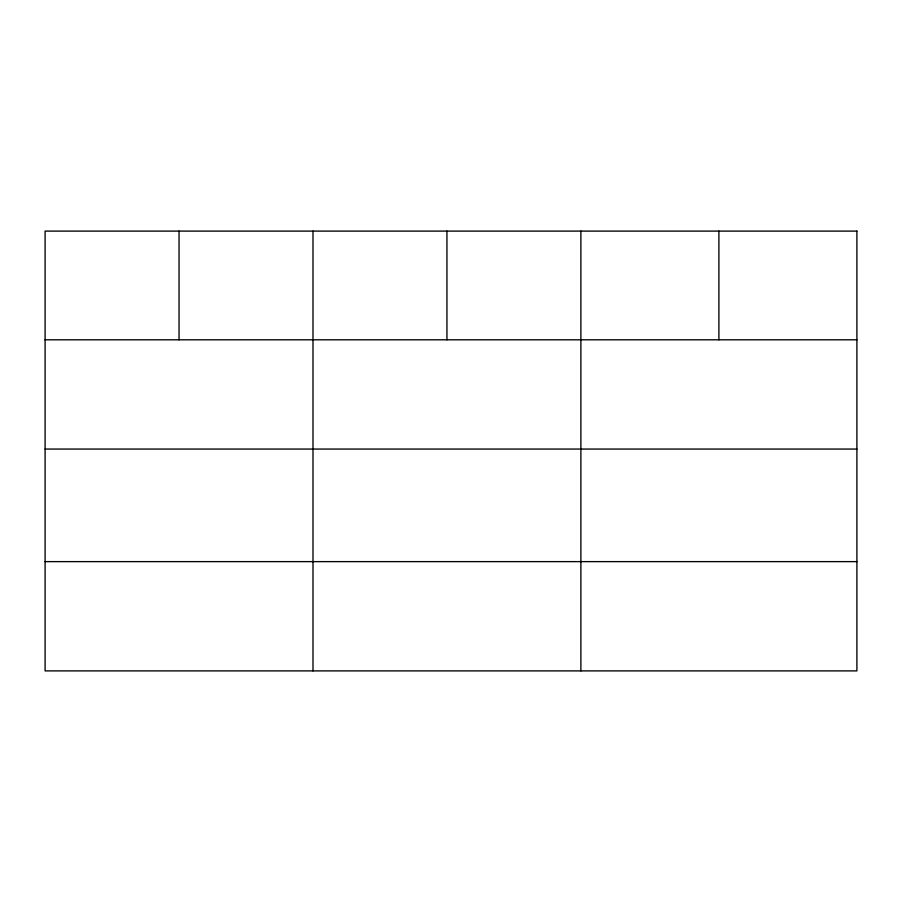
<?xml version="1.0" encoding="UTF-8"?>
<svg xmlns="http://www.w3.org/2000/svg" width="902" height="902" viewBox="0 0 902 902"><rect width="100%" height="100%" fill="white"/><g stroke="black" fill="none" stroke-linecap="round" stroke-linejoin="round"><path stroke-width="1.35" d="M45.1 339.806L856.9 339.806M45.1 449.061L856.9 449.061M45.1 561.63L856.9 561.63M718.894 231.104L718.894 339.806M580.888 231.104L580.888 670.896M446.941 231.104L446.941 339.806M312.994 231.104L312.994 670.896M179.047 231.104L179.047 339.806M856.9 231.104L45.1 231.104L45.1 670.896L856.9 670.896L856.9 231.104"/></g></svg>
